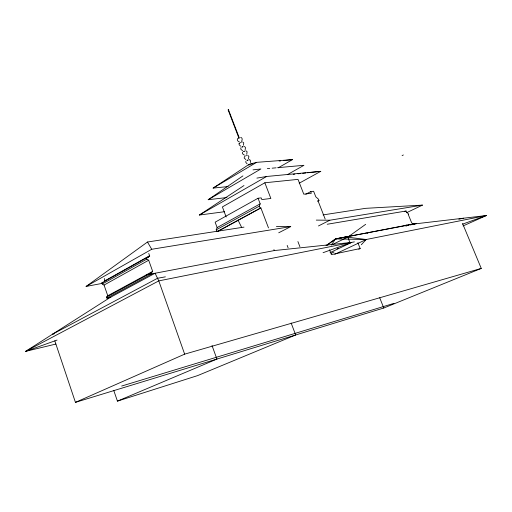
<?xml version="1.0" encoding="UTF-8"?>
<svg xmlns="http://www.w3.org/2000/svg" width="512" height="512" viewBox="0 0 512 512"><rect width="100%" height="100%" fill="white"/><g stroke="black" fill="none" stroke-linecap="round" stroke-linejoin="round"><path stroke-width="0.77" d="M148.768 253.453L149.69 256.038L148.851 256.179L148.48 257.51L146.426 257.862L101.856 282.835L102.266 284.006L104.051 285.069L107.77 295.763L106.573 297.069L106.944 298.144L110.842 297.338M250.49 162.515L250.592 160.915L249.536 159.674L249.856 159.802M239.379 143.034L239.091 144.717L240.678 146.195M241.459 141.402C242.438 140.269 242.63 137.517 240.634 137.446M216.218 229.818L259.328 206.131L260.179 203.84L258.048 198.253L215.13 222.182L217.133 227.565L216.218 229.818L216.896 231.648L260.87 207.917L268.486 227.917M238.95 138.227L228.141 109.914L228.442 109.683L239.334 137.99M228.717 109.709L228.166 109.926M248.442 158.816L248.896 156.486L247.686 155.206M245.869 161.216L245.869 162.483L247.117 163.814M239.014 143.59L239.181 143.27M240.774 147.853L240.883 149.331L242.56 150.688M243.45 145.286L243.744 142.925L242.586 141.862M243.302 146.694L242.63 146.662M242.547 152.102L242.566 153.747L244.454 155.174M245.139 149.696L245.485 147.558L244.429 146.31M246.72 154.304L247.117 151.75L245.805 150.688M331.546 244.755L335.501 238.925L416.045 223.418L413.875 224.429M106.573 297.069L151.501 272.73L152.672 271.398L148.685 260.23L146.861 259.085L146.426 257.862M361.306 244.755L366.17 239.514L486.4 215.533L463.066 225.933M244.467 156.378L244.179 158.054L245.843 159.571M326.752 245.472L335.494 238.931L345.914 236.941L366.17 239.514L334.778 254.298M101.754 283.469L86.08 286.451L147.482 242.016L243.987 227.117M331.405 245.005L347.802 237.126L365.677 224.32M326.003 245.613L335.494 238.931L415.603 223.686M226.931 197.549L208.186 199.718L242.918 175.898M228.128 186.554L213.12 188.096L249.229 164.275L256.602 162.349L292.48 159.616L278.138 167.866M224.64 211.699L199.354 215.046L243.994 185.53M213.12 188.096L256.602 162.349M208.186 199.718L260.896 168.966L253.011 169.869M199.354 215.046L266.605 176.486L320.774 171.341L299.2 183.213M305.792 194.253L310.714 191.61L311.354 193.248L303.782 194.182L298.016 179.373L264.851 182.778L222.394 206.918L226.163 216.998M86.08 286.451L151.725 249.28L290.746 226.605L278.72 232.794M238.56 138.016C236.275 138.771 237.491 141.664 239.405 141.933M287.296 174.701L303.942 165.306L277.69 167.68M148.851 256.179L104.307 281.152L105.152 280.992L104.288 278.515M147.603 257.21L149.69 256.038M102.266 284.006L146.861 259.085M104.051 285.069L148.685 260.23M217.133 227.565L260.179 203.84M218.419 231.136L260.87 207.917M107.77 295.763L152.672 271.398M106.944 298.144L151.904 273.85L151.501 272.73M402.106 155.629L403.354 154.976M317.568 201.254L318.976 200.512L318.451 199.174L315.795 196.826L313.619 191.264L310.714 191.61M318.445 225.958L329.85 220.224L422.477 205.114L406.669 212.659M404.614 211.693L406.054 211.008L406.669 212.512L408.333 213.677L408.595 214.317L408.224 214.381L411.552 222.56L412.787 224.038L416.045 223.418M367.219 233.242L368.666 232.557M337.146 248.851L338.579 248.173M347.872 243.757L350.016 242.739L347.802 237.126M330.067 252.646L351.635 242.419L274.31 250.566L146.227 274.925M331.206 253.318L334.061 251.968M405.03 225.606L406.483 224.928M405.901 226.176L408.8 224.826M358.739 249.216L360.173 248.55L357.875 242.739M410.618 225.05L412.787 224.038M412.544 224.672L413.99 223.994L486.4 215.533L462.573 224.147M242.432 146.739L241.862 147.194M247.533 160.102L247.027 160.57M54.822 340.877L75.443 402.355L184.653 354.15L481.261 268.416L462.566 223.482M113.76 390.445L117.427 401.126L216.928 359.072L212.019 345.536M75.443 402.355L383.776 308.019L481.261 268.416M57.062 340.077L25.6 351.373L110.131 297.485L155.091 273.248L158.79 280.883L184.653 354.15M323.066 252.698L351.635 242.419M117.427 401.126L197.619 375.603L295.674 334.976L291.162 323.053M121.658 386.048L393.971 303.36M249.152 164.947L248.653 164.986L250.118 164.371M55.904 344.045L25.6 351.373L158.79 280.883L354.387 241.869M247.923 159.968L248.435 159.981M244.051 151.578L243.552 151.61L244.941 150.97M54.131 333.837L52.576 334.176L157.53 278.278L165.389 276.838M458.842 219.219L463.514 218.208M360.173 248.55L331.418 254.611L329.536 249.792M101.856 282.835L103.226 282.579M327.206 224.256L406.054 211.008M256.89 178.106L266.605 176.486M323.066 214.906L365.613 208.333L422.477 205.114M247.13 160.32L247.693 160.243M246.522 155.392L245.491 156.051M318.976 200.512L317.958 200.646L325.171 219.059M242.029 146.957L242.592 146.886M241.382 142.144L240.358 142.816M258.048 198.253L261.197 197.875L261.843 199.578L270.861 198.464L264.851 182.778M250.803 164.109L252.378 163.936M279.11 161.056L280.685 160.883M283.834 160.544L292.48 159.616M293.222 174.317L294.797 174.144M297.946 173.805L300.307 173.549M302.669 173.293L305.818 172.954M307.392 172.787L320.774 171.341M267.347 168.614L269.734 168.397M272.122 168.179L276.096 167.821M316.288 220.109L329.85 220.224M276.41 226.4L290.746 226.605M335.507 238.918L366.17 239.514M147.482 242.016L151.725 249.28M238.029 220.083L241.677 227.475M379.725 297.786L383.776 308.019M297.907 241.562L299.891 246.707M287.181 245.402L288.115 247.84M259.328 206.131L260.051 208.026M273.939 249.6L274.304 250.566"/></g></svg>
